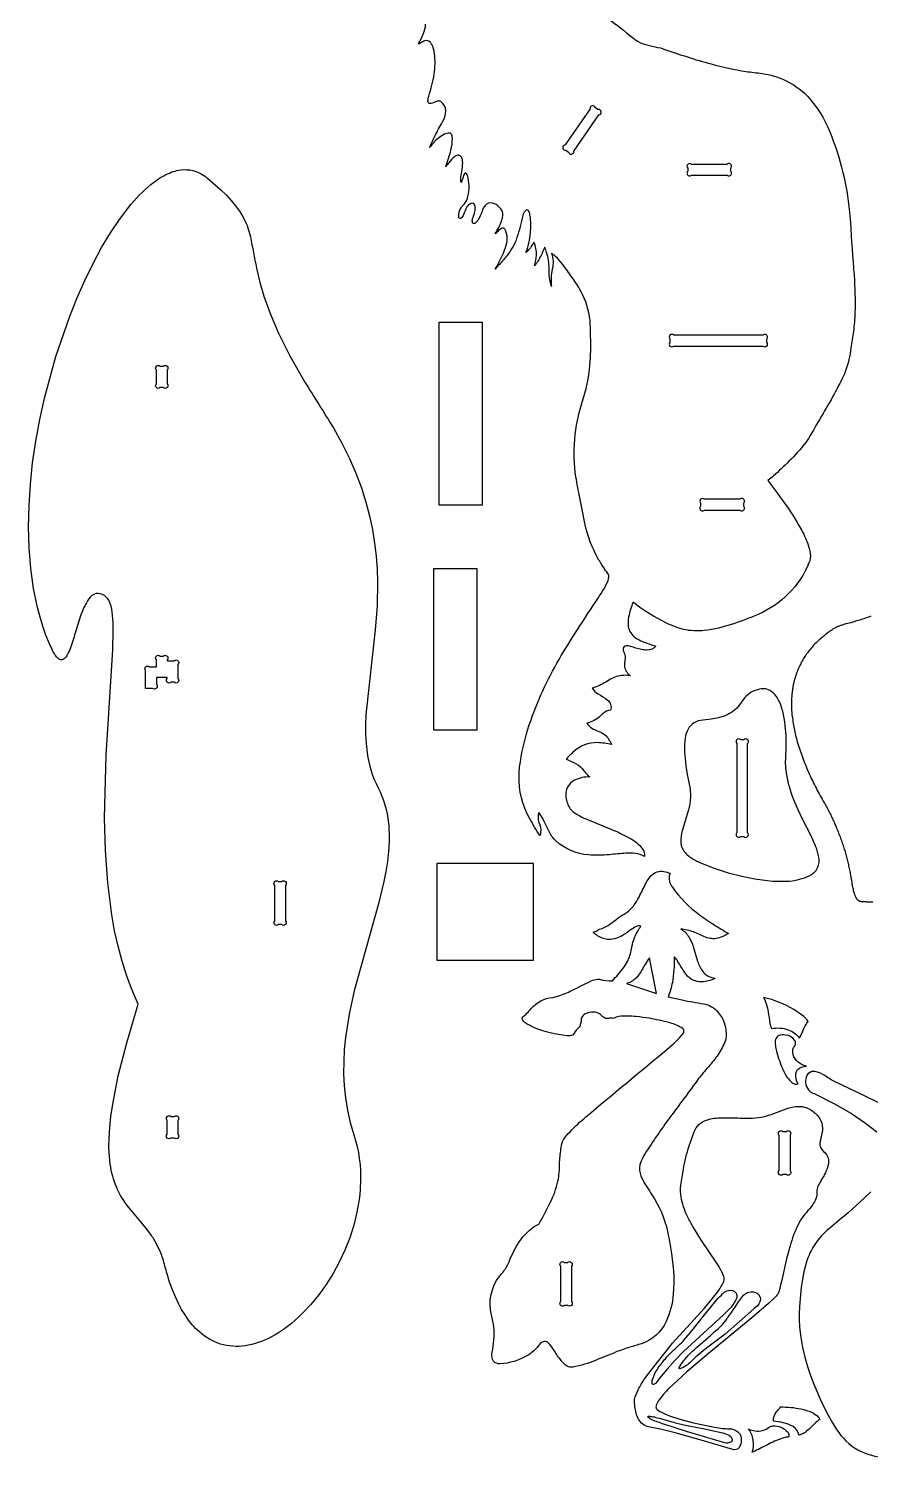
# Model space of a CAD drawing. Extents: x 24.3 to 52.2, y 11 to 37.2.
# Drawn here: x 24.25 to 34.03, y 11.02 to 27.62 of the extents above; entities that cross this region are included whole.
import ezdxf

# ---------------------------------------------------------------- set-up
doc = ezdxf.new("R2010")
doc.units = 0
doc.header["$MEASUREMENT"] = 0
doc.layers.get('0').update_dxf_attribs({"linetype": 'CONTINUOUS'})

msp = doc.modelspace()

# ---------------------------------------------------------------- linework, layer by layer
for points in [[(30.987, 27.739, -0.01128), (31.269, 27.52, 0.017062), (31.329, 27.477, 0.072049), (31.437, 27.433), (31.468, 27.426, -0.01154), (31.595, 27.398, -0.018161), (31.636, 27.385, 0.016245), (32.184, 27.212, 0.026713), (32.586, 27.126, 0.00602), (32.776, 27.102, -0.194929), (33.359, 26.772, -0.065662), (33.538, 26.479, -0.076089), (33.787, 25.527, -0.010793), (33.801, 25.372, 0.004744), (33.844, 24.758, -0.024747), (33.854, 24.321, -0.020341), (33.837, 24.103, -0.006469), (33.808, 23.914, -0.054595), (33.742, 23.637, -0.023475), (33.715, 23.573, -0.003522), (33.613, 23.376, -0.006452), (33.314, 22.862, -0.028451), (33.282, 22.814, -0.035399), (33.087, 22.596, -0.014833), (32.907, 22.425, -0.01448), (32.843, 22.372, -0.005387), (33.029, 22.121, -0.027357), (33.227, 21.811, -0.036168), (33.307, 21.637, -0.047841), (33.336, 21.524, -0.133467), (33.32, 21.414, -0.195065), (32.73, 20.816, -0.018121), (32.43, 20.702, -0.046553), (32.104, 20.629, -0.084877), (31.862, 20.642, -0.046468), (31.665, 20.716, -0.057491), (31.276, 20.959, 0.040272), (31.225, 20.786, 0.059723), (31.219, 20.688, 0.204024), (31.287, 20.559, 0.066166), (31.368, 20.51, 0.023647), (31.437, 20.482, 0.004179), (31.543, 20.447, -0.221576), (31.437, 20.402, -0.049112), (31.374, 20.409, -0.022024), (31.248, 20.445, 0.07677), (31.196, 20.452, 0.368768), (31.163, 20.419, 0.167601), (31.171, 20.378, -0.142778), (31.183, 20.31), (31.177, 20.244, 0.226834), (31.225, 20.122, 0.029904), (31.248, 20.102, 0.120362), (31.083, 20.094, 0.054248), (31.014, 20.062, -0.037779), (30.868, 19.982, -0.03573), (30.8, 19.959, 0.108884), (30.872, 19.892, -0.023328), (30.977, 19.825, -0.304075), (31.016, 19.702, 0.172257), (30.928, 19.666, 0.015624), (30.888, 19.628, -0.126166), (30.739, 19.551, 0.159924), (30.873, 19.461, -0.169479), (30.997, 19.36, -0.028036), (31.028, 19.303, 0.054025), (30.861, 19.326, 0.187631), (30.586, 19.221, 0.035356), (30.5, 19.134, -0.026894), (30.617, 19.08, -0.12622), (30.704, 19, 0.023604), (30.748, 18.95, 0.028182), (30.774, 18.928, 0.121417), (30.597, 18.889, 0.316562), (30.496, 18.693, 0.113865), (30.546, 18.558, 0.104774), (30.595, 18.512, 0.048376), (30.722, 18.443), (31.063, 18.303, -0.026788), (31.245, 18.213, -0.056321), (31.354, 18.132, -0.091364), (31.4, 18.067, -0.117983), (31.411, 18.003, 0.113696), (31.306, 18.038, 0.038488), (31.194, 18.041, 0.010595), (31.002, 18.024, -0.045665), (30.757, 18.021, -0.160313), (30.378, 18.185, -0.107795), (30.301, 18.295, 0.018382), (30.241, 18.419, 0.010595), (30.182, 18.514, 0.14993), (30.182, 18.399, -0.142811), (30.203, 18.285, -0.043536), (30.195, 18.243, -0.009166), (30.073, 18.449, -0.136722), (29.952, 18.941, -0.034985), (29.967, 19.103, -0.047572), (30.091, 19.593, -0.049129), (30.443, 20.337, -0.013002), (30.659, 20.684, -0.001707), (30.855, 20.981, 0.028813), (30.98, 21.192, 0.117585), (30.996, 21.267, 0.068926), (30.967, 21.313, -0.004271), (30.897, 21.42, -0.014171), (30.865, 21.475, -0.067835), (30.721, 21.857, -0.007492), (30.658, 22.173, -0.011616), (30.613, 22.412, -0.116005), (30.686, 23.281, 0.058729), (30.775, 23.714, 0.034588), (30.784, 24.045, 0.017223), (30.777, 24.232, 0.101289), (30.67, 24.572, 0.039687), (30.569, 24.73, 0.002555), (30.457, 24.886, 0.046825), (30.377, 24.976, 0.03239), (30.33, 25.012, -0.141383), (30.338, 24.829, 0.095027), (30.329, 24.625, -0.080435), (30.301, 24.836, 0.080215), (30.272, 25.022, 0.016458), (30.252, 25.082, 0.060426), (30.236, 25.054, -0.049165), (30.172, 24.921, -0.038745), (30.13, 24.866, 0.052805), (30.154, 24.992, 0.133268), (30.123, 25.143, -0.100181), (30.032, 25.021, 0.112683), (30.086, 25.412, 0.025479), (30.076, 25.477, 0.199166), (30.051, 25.514, 0.239362), (30.035, 25.514, 0.162909), (30.007, 25.481, 0.046713), (29.997, 25.453, -0.027488), (29.927, 25.194, -0.084717), (29.816, 24.991, -0.01214), (29.723, 24.884, 0.013043), (29.676, 24.827, 0.043966), (29.796, 25.081, 0.067499), (29.815, 25.185, 0.147675), (29.785, 25.293, 0.276984), (29.76, 25.305, 0.14629), (29.714, 25.277, -0.047142), (29.674, 25.239, 0.054033), (29.749, 25.387, 0.049008), (29.764, 25.448, 0.243874), (29.722, 25.55, 0.122491), (29.645, 25.596, 0.284407), (29.557, 25.567, 0.094414), (29.522, 25.5, -0.063711), (29.472, 25.395, -0.08538), (29.437, 25.36, -0.528978), (29.411, 25.368, -0.127217), (29.413, 25.413, 0.013968), (29.439, 25.497, 0.139277), (29.437, 25.57, 0.379421), (29.392, 25.592, 0.144681), (29.347, 25.551, 0.046032), (29.306, 25.461, -0.116081), (29.279, 25.42, -0.458736), (29.257, 25.423, -0.154243), (29.251, 25.438, -0.169345), (29.279, 25.542, -0.029638), (29.32, 25.589, 0.105602), (29.358, 25.674, 0.131829), (29.352, 25.92, 0.196275), (29.331, 25.942, 0.314844), (29.32, 25.938, 0.099362), (29.301, 25.895, -0.020501), (29.284, 25.839, -0.135581), (29.279, 25.834, -0.094612), (29.274, 25.871, -0.032815), (29.283, 25.938, 0.013265), (29.297, 26.043, 0.10414), (29.289, 26.12, 0.461234), (29.218, 26.146, 0.069383), (29.201, 26.135, 0.0462), (29.137, 26.065, -0.010825), (29.101, 26.022, 0.028618), (29.161, 26.211, 0.061215), (29.177, 26.349, 0.096451), (29.17, 26.388, 0.077242), (29.159, 26.404, 0.145762), (29.144, 26.409, 0.125517), (29.086, 26.396, 0.097963), (28.953, 26.291, 0.020473), (28.912, 26.241, -0.008383), (28.973, 26.374, -0.008378), (29.064, 26.539, 0.123306), (29.101, 26.665, 0.248359), (29.044, 26.775, 0.180514), (29.011, 26.783, 0.104371), (28.997, 26.777, -0.014831), (28.931, 26.753, -0.133821), (28.906, 26.754, -0.214295), (28.896, 26.766, -0.096233), (28.894, 26.783, -0.037845), (28.904, 26.839, 0.033358), (28.966, 27.094, 0.066497), (28.97, 27.332, 0.080817), (28.937, 27.44, 0.050035), (28.918, 27.467, 0.284757), (28.859, 27.482, 0.056058), (28.833, 27.471, 0.006873), (28.786, 27.444, -0.371157), (28.783, 27.446, -0.203127), (28.784, 27.452, 0.027111), (28.839, 27.56, 0.082729), (28.867, 27.675, 0.129258)], [(34.207, 15.107), (33.779, 15.31), (33.626, 15.384, -0.045664), (33.506, 15.457, 0.088584), (33.402, 15.502, 0.119592), (33.344, 15.5, 0.23556), (33.288, 15.44, 0.287763), (33.33, 15.275, 0.136483), (33.38, 15.25), (33.616, 15.131), (33.814, 15.015), (33.978, 14.904), (34.108, 14.802)], [(34.039, 14.108), (33.913, 13.986), (33.781, 13.868, -0.004482), (33.562, 13.685, 0.104118), (33.344, 13.421, 0.036181), (33.301, 13.32), (33.28, 13.252), (33.261, 13.176), (33.244, 13.091), (33.23, 12.997), (33.21, 12.776, 0.036692), (33.212, 12.534), (33.226, 12.415), (33.247, 12.298), (33.273, 12.185), (33.304, 12.076), (33.338, 11.971), (33.376, 11.871), (33.454, 11.69), (33.529, 11.539), (33.595, 11.422), (33.641, 11.346, 0.253648), (34.216, 11.021, 0.076419)]]:
    msp.add_lwpolyline(points, format="xyb")
for points in [[(30.778, 26.691), (30.486, 26.271, 1), (30.497, 26.21), (30.527, 26.189, 1), (30.588, 26.2), (30.88, 26.62, 1), (30.869, 26.682), (30.839, 26.703, 1)], [(28.033, 14.77, -0.089177), (28.11, 14.211, -0.044698), (28.068, 13.87), (28.032, 13.721), (27.985, 13.574), (27.928, 13.43), (27.863, 13.291), (27.791, 13.158), (27.711, 13.03), (27.625, 12.91), (27.534, 12.798), (27.437, 12.695, -0.075071), (27.067, 12.417, -0.081965), (26.769, 12.317, -0.225067), (26.238, 12.479, -0.035881), (26.155, 12.563), (26.113, 12.617), (26.072, 12.676), (26.032, 12.74), (25.995, 12.811), (25.959, 12.887), (25.925, 12.969), (25.893, 13.057), (25.863, 13.152, 0.007965), (25.813, 13.332, 0.017613), (25.787, 13.404), (25.757, 13.47), (25.725, 13.53, 0.027289), (25.654, 13.639), (25.577, 13.736), (25.422, 13.92, -0.138286), (25.203, 14.427), (25.193, 14.519), (25.188, 14.62), (25.189, 14.73), (25.196, 14.851), (25.21, 14.983), (25.231, 15.127), (25.295, 15.454), (25.394, 15.839), (25.529, 16.288), (25.458, 16.449), (25.395, 16.614), (25.34, 16.786), (25.293, 16.961), (25.254, 17.141), (25.22, 17.324), (25.173, 17.697), (25.146, 18.074), (25.137, 18.451), (25.155, 19.182), (25.231, 20.403), (25.237, 20.626), (25.235, 20.722), (25.229, 20.807, 0.054642), (25.202, 20.944, 0.068887), (25.175, 20.998, 0.151918), (25.087, 21.057, 0.242227), (24.99, 21.035, 0.09036), (24.925, 20.951, 0.042645), (24.859, 20.8), (24.796, 20.6, -0.017936), (24.736, 20.418, -0.039817), (24.697, 20.336, -0.104613), (24.66, 20.295, -0.324546), (24.602, 20.3, -0.090204), (24.56, 20.348, -0.03308), (24.523, 20.415), (24.496, 20.475), (24.456, 20.576), (24.42, 20.68), (24.388, 20.786), (24.359, 20.895), (24.313, 21.119), (24.28, 21.351), (24.261, 21.589), (24.254, 21.832), (24.259, 22.079), (24.275, 22.328), (24.301, 22.579), (24.338, 22.831), (24.383, 23.081), (24.438, 23.329), (24.569, 23.812), (24.728, 24.272), (24.815, 24.489), (24.907, 24.697), (25.004, 24.894), (25.103, 25.079), (25.206, 25.25), (25.311, 25.406), (25.417, 25.547, -0.051933), (25.675, 25.812, -0.050495), (25.847, 25.926, -0.079989), (26.024, 25.982, -0.179391), (26.29, 25.918, -0.030736), (26.333, 25.886), (26.488, 25.749), (26.552, 25.686), (26.608, 25.626), (26.655, 25.569), (26.696, 25.514), (26.73, 25.461), (26.759, 25.409, -0.05989), (26.832, 25.203, -0.001284), (26.901, 24.84), (26.936, 24.688), (26.986, 24.515), (27.059, 24.314), (27.158, 24.084), (27.291, 23.819), (27.464, 23.515, -0.001794), (27.795, 22.985), (27.895, 22.805), (27.982, 22.629), (28.057, 22.457), (28.12, 22.288), (28.173, 22.122), (28.215, 21.96), (28.249, 21.801), (28.274, 21.645), (28.292, 21.492), (28.303, 21.342), (28.308, 21.196), (28.302, 20.911), (28.281, 20.637), (28.172, 19.648), (28.168, 19.535), (28.169, 19.424), (28.175, 19.315), (28.187, 19.208, 0.083188), (28.315, 18.802, -0.08967), (28.435, 18.391, -0.018402), (28.442, 18.283), (28.443, 18.172), (28.436, 18.06), (28.424, 17.946), (28.405, 17.829), (28.383, 17.711), (28.325, 17.47), (28.182, 16.968), (28.038, 16.443), (27.979, 16.173), (27.936, 15.899), (27.922, 15.761), (27.915, 15.621), (27.914, 15.481), (27.92, 15.34), (27.934, 15.198), (27.958, 15.056), (27.99, 14.913)], [(31.956, 25.921), (32.368, 25.921, 1), (32.412, 25.966), (32.412, 26.002, 1), (32.368, 26.046), (31.956, 26.046, 1), (31.912, 26.002), (31.912, 25.966, 1)], [(31.705, 24.016), (31.705, 23.979, 1), (31.749, 23.935), (32.786, 23.935, 1), (32.83, 23.979), (32.83, 24.016, 1), (32.786, 24.06), (31.749, 24.06, 1)], [(25.864, 23.657), (25.864, 23.496, -1), (25.82, 23.451), (25.783, 23.451, -1), (25.739, 23.496), (25.739, 23.657, -1), (25.783, 23.701), (25.82, 23.701, -1)], [(32.106, 22.029), (32.517, 22.029, 1), (32.562, 22.073), (32.562, 22.11, 1), (32.517, 22.154), (32.106, 22.154, 1), (32.062, 22.11), (32.062, 22.073, 1)], [(25.739, 20.082), (25.739, 20.002, -1), (25.695, 19.957), (25.614, 19.957), (25.614, 20.163, -1), (25.658, 20.207), (25.739, 20.207), (25.739, 20.288, -1), (25.783, 20.332), (25.82, 20.332, -1), (25.864, 20.288), (25.864, 20.278), (25.945, 20.278, -1), (25.989, 20.234), (25.989, 20.072, -1), (25.945, 20.028), (25.908, 20.028, -1), (25.864, 20.072), (25.864, 20.082)], [(32.747, 19.947, 0.184786), (32.572, 19.845, 0.011262), (32.509, 19.76, -0.136433), (32.354, 19.642, -0.06075), (32.185, 19.598, -0.002184), (32.059, 19.584, 0.268235), (31.905, 19.461, 0.072196), (31.878, 19.347, 0.020413), (31.874, 19.288), (31.875, 19.22), (31.88, 19.142), (31.891, 19.055), (31.907, 18.957, -0.008958), (31.936, 18.807, -0.07392), (31.935, 18.615, -0.02065), (31.921, 18.545), (31.848, 18.301, 0.078559), (31.83, 18.176, 0.192808), (31.894, 18.034, 0.075293), (32.005, 17.957, 0.019184), (32.06, 17.931), (32.219, 17.867), (32.38, 17.815), (32.539, 17.774), (32.692, 17.743), (32.835, 17.724, 0.044516), (33.094, 17.718, 0.088796), (33.322, 17.778, 0.107005), (33.402, 17.842, 0.18863), (33.438, 17.966, 0.071915), (33.411, 18.088, 0.017445), (33.39, 18.143), (33.348, 18.234), (33.247, 18.436), (33.194, 18.546), (33.145, 18.661, -0.059156), (33.059, 18.972), (33.052, 19.038), (33.049, 19.104), (33.05, 19.138, 0.016781), (33.056, 19.366, 0.054484), (33.016, 19.69, 0.057389), (32.959, 19.837, 0.122294), (32.879, 19.925, 0.205522)], [(32.483, 19.316), (32.483, 18.279, 1), (32.527, 18.235), (32.563, 18.235, 1), (32.608, 18.279), (32.608, 19.316, 1), (32.563, 19.36), (32.527, 19.36, 1)], [(31.036, 16.56, 0.0325), (31.164, 16.708, 0.031908), (31.213, 16.785, 0.083001), (31.257, 16.927, -0.090768), (31.331, 17.135, -0.010663), (31.367, 17.194, 0.186701), (31.312, 17.189, 0.059641), (31.252, 17.152, -0.013769), (31.153, 17.084, -0.147476), (30.996, 17.039, -0.135577), (30.865, 17.083, -0.04776), (30.813, 17.124, 0.105848), (30.857, 17.141, -0.078669), (30.919, 17.168, 0.064526), (31.008, 17.217, 0.006824), (31.103, 17.289, -0.03046), (31.196, 17.348, 0.090587), (31.29, 17.44, 0.036873), (31.346, 17.531, -0.005942), (31.429, 17.698, -0.061372), (31.488, 17.781, -0.249267), (31.635, 17.829, -0.059336), (31.708, 17.808, 0.240993), (31.712, 17.683, 0.035307), (31.733, 17.648, 0.083912), (32.05, 17.325, 0.019213), (32.215, 17.212, 0.007218), (32.386, 17.108, -0.073513), (32.262, 17.054, -0.160303), (32.118, 17.066, 0.016203), (31.977, 17.127, 0.061135), (31.831, 17.161, -0.120618), (31.927, 17.064, -0.05811), (31.975, 16.957), (32.027, 16.788, 0.08646), (32.086, 16.667, 0.205504), (32.232, 16.588, -0.102127), (32.071, 16.545, -0.235379), (31.897, 16.629, -0.029493), (31.87, 16.665, 0.006394), (31.788, 16.797, 0.055007), (31.753, 16.836, -0.053193), (31.733, 16.539, -0.053835), (31.683, 16.374), (31.846, 16.336, 0.011785), (32.094, 16.292, -0.183663), (32.267, 16.191, -0.193542), (32.358, 15.906, -0.057412), (32.347, 15.859, -0.065972), (32.265, 15.703, -0.026135), (32.153, 15.561, 0.014725), (32.038, 15.422, -0.003015), (31.703, 14.97, 0.017387), (31.417, 14.551, 0.029929), (31.365, 14.454, 0.177436), (31.358, 14.323, 0.063398), (31.407, 14.213, -0.002923), (31.525, 14.027, -0.092151), (31.69, 13.588, -0.012356), (31.711, 13.459, -0.066533), (31.744, 12.917, -0.087066), (31.662, 12.599, -0.206426), (31.374, 12.342, -0.013908), (31.239, 12.301, 0.018062), (31.082, 12.246, 0.001258), (30.842, 12.148, -0.044483), (30.58, 12.071, -0.100505), (30.53, 12.072, -0.064276), (30.511, 12.08, -0.100724), (30.432, 12.157, -0.01184), (30.35, 12.279, 0.050894), (30.296, 12.347, 0.456846), (30.198, 12.343, 0.015156), (30.161, 12.297, -0.082554), (30.049, 12.205, -0.119058), (29.728, 12.107, -0.213104), (29.657, 12.138, -0.118388), (29.641, 12.17, -0.102458), (29.64, 12.242, 0.011231), (29.66, 12.386, 0.09438), (29.632, 12.677, -0.231701), (29.726, 13.126, -0.024524), (29.763, 13.17, 0.076458), (29.836, 13.294, -0.066482), (29.981, 13.562, -0.078734), (30.129, 13.703, -0.030037), (30.186, 13.736, 0.010342), (30.315, 13.981, 0.053653), (30.404, 14.232, 0.055335), (30.422, 14.431, -0.030321), (30.439, 14.604, -0.022027), (30.455, 14.682, -0.082411), (30.472, 14.719, -0.045047), (30.544, 14.805, -0.026866), (30.727, 14.977, -0.001439), (31.672, 15.763, 0.043849), (31.86, 15.947, 0.296254), (31.862, 15.996, 0.098715), (31.852, 16.005, 0.076254), (31.707, 16.069, 0.025977), (31.578, 16.101, 0.007382), (31.465, 16.123, 0.00546), (31.314, 16.143, 0.048038), (31.111, 16.144, 0.104733), (31.051, 16.122, 0.135192), (31.016, 16.125, -0.060597), (30.97, 16.12, -0.14363), (30.927, 16.139, 0.028602), (30.886, 16.175, 0.182293), (30.817, 16.195, 0.086261), (30.721, 16.174, 0.244605), (30.675, 16.118, 0.02538), (30.672, 16.085, 0.018589), (30.661, 16.041, -0.120565), (30.65, 16.021, 0.050217), (30.591, 15.952, 0.038811), (30.576, 15.926, -0.083061), (30.511, 15.921, -0.077299), (30.125, 16.016, -0.047344), (30.023, 16.072, -0.136154), (29.991, 16.112, -0.075721), (29.987, 16.131, 0.054625), (30.094, 16.237, -0.199057), (30.343, 16.366, 0.043805), (30.403, 16.38, 0.039331), (30.567, 16.447, -0.002529), (30.79, 16.557, -0.087864), (30.863, 16.578, -0.069279), (30.887, 16.576, 0.070998)], [(27.239, 17.668), (27.239, 17.256, -1), (27.195, 17.212), (27.158, 17.212, -1), (27.114, 17.256), (27.114, 17.668, -1), (27.158, 17.712), (27.195, 17.712, -1)], [(33.209, 15.894, 0.01801), (33.261, 16.003, -0.051539), (33.296, 16.067, -0.026735), (33.311, 16.086, 0.080749), (33.275, 16.129, 0.053021), (33.143, 16.225, 0.077448), (32.793, 16.365, -0.072772), (32.846, 16.198, -0.005441), (32.866, 16.064, 0.087259), (32.884, 16.01), (32.887, 16.004, -0.137519), (33.08, 15.989, -0.15079)], [(33.292, 15.567, -0.282001), (33.136, 15.703, -0.12103), (33.134, 15.763, -0.123318), (33.155, 15.802, 0.312832), (33.154, 15.87, 0.217991), (33.048, 15.929, 0.11224), (32.971, 15.922, 0.247672), (32.932, 15.876, 0.124262), (32.93, 15.808, 0.0196), (32.944, 15.741), (32.968, 15.657, 0.055723), (33.052, 15.459, 0.064573), (33.108, 15.388, 0.14634), (33.165, 15.359, 0.099414), (33.195, 15.362, -0.169235), (33.166, 15.477, -0.294337), (33.234, 15.556, -0.073755)], [(25.989, 14.938), (25.989, 14.776, -1), (25.945, 14.732), (25.908, 14.732, -1), (25.864, 14.776), (25.864, 14.938, -1), (25.908, 14.982), (25.945, 14.982, -1)], [(33.411, 15.002, -0.26586), (33.471, 14.788, 0.021311), (33.448, 14.681, 0.276009), (33.49, 14.576, -0.268486), (33.546, 14.443, -0.082861), (33.517, 14.341, -0.019192), (33.491, 14.29, 0.008686), (33.43, 14.185, 0.104561), (33.412, 14.125), (33.411, 14.068, -0.106819), (33.383, 13.989, -0.034856), (33.344, 13.932, -0.015525), (33.272, 13.847, 0.059391), (33.194, 13.724, 0.04266), (33.1, 13.479), (33.06, 13.329), (33, 13.064, -0.010288), (32.973, 12.956, -0.082526), (32.957, 12.918, -0.029834), (32.917, 12.873), (32.85, 12.809), (32.658, 12.643), (32.152, 12.228), (31.902, 12.015), (31.792, 11.916), (31.697, 11.824, 0.037445), (31.58, 11.69, 0.061172), (31.546, 11.627, 0.165611), (31.546, 11.589, 0.158846), (31.558, 11.576, 0.050206), (31.622, 11.538, 0.026484), (31.725, 11.496), (31.847, 11.457), (31.979, 11.423), (32.224, 11.372), (32.317, 11.358, 0.031496), (32.393, 11.354, -0.162627), (32.495, 11.318, -0.261042), (32.534, 11.217, -0.112378), (32.512, 11.139, -0.248674), (32.457, 11.11, -0.036552), (32.437, 11.111), (32.068, 11.221), (31.764, 11.306), (31.61, 11.344, 0.001801), (31.457, 11.375, -0.215188), (31.341, 11.464, -0.103153), (31.298, 11.61, -0.040966), (31.295, 11.695, -0.061143), (31.337, 11.807, -0.039172), (31.413, 11.936), (31.474, 12.02), (31.735, 12.347), (32.108, 12.756), (32.196, 12.863), (32.268, 12.958, 0.035774), (32.325, 13.048, 0.059969), (32.335, 13.079, 0.112814), (32.326, 13.137, 0.03101), (32.301, 13.192, 0.018847), (32.251, 13.276), (32.064, 13.554), (31.967, 13.711, -0.013219), (31.906, 13.826, -0.064033), (31.834, 14.047, -0.074102), (31.832, 14.185), (31.861, 14.369, -0.040438), (31.928, 14.64), (31.987, 14.803, -0.225323), (32.129, 14.94, -0.054648), (32.222, 14.962, -0.024885), (32.3, 14.968), (32.41, 14.968, 0.010942), (32.634, 14.963, 0.086071), (32.881, 15.006), (33.054, 15.07, -0.074679), (33.195, 15.1, -0.184506), (33.371, 15.038, -0.032863)], [(33.1, 14.764), (33.1, 14.353, -1), (33.055, 14.309), (33.019, 14.309, -1), (32.975, 14.353), (32.975, 14.764, -1), (33.019, 14.809), (33.055, 14.809, -1)], [(30.48, 13.287), (30.517, 13.287, -1), (30.561, 13.243), (30.561, 12.831, -1), (30.517, 12.787), (30.48, 12.787, -1), (30.436, 12.831), (30.436, 13.243, -1)], [(32.48, 12.912, -0.16096), (32.477, 12.866, -0.07264), (32.447, 12.81, -0.045492), (32.379, 12.729), (32.326, 12.679), (31.864, 12.25), (31.76, 12.145), (31.671, 12.047), (31.602, 11.964, -0.010041), (31.542, 11.885, -0.153618), (31.515, 11.867, -0.206313), (31.504, 11.871, -0.206313), (31.499, 11.881, -0.119733), (31.503, 11.925, -0.073306), (31.555, 12.038, -0.041079), (31.653, 12.168, -0.034169), (31.805, 12.32, 0.028633), (31.868, 12.384), (31.942, 12.471), (32.108, 12.678), (32.263, 12.866, -0.032819), (32.336, 12.939, -0.244331), (32.437, 12.96, -0.245304)], [(32.717, 12.928, -0.381833), (32.751, 12.828, -0.158879), (32.678, 12.748), (32.347, 12.452), (32.116, 12.28), (32.021, 12.202, 0.038485), (31.959, 12.142, -0.080643), (31.852, 12.063, -0.020855), (31.826, 12.052, -0.126077), (31.814, 12.052, -0.20955), (31.81, 12.057, -0.20955), (31.811, 12.063, -0.069874), (31.823, 12.085, -0.035749), (31.879, 12.16, -0.047537), (32.062, 12.338, 0.001155), (32.297, 12.546, 0.02813), (32.32, 12.569), (32.354, 12.613, 0.005555), (32.524, 12.86, -0.086032), (32.576, 12.919, -0.202627), (32.676, 12.944, -0.093138)], [(31.705, 11.441, 0.017265), (31.787, 11.419), (31.886, 11.397), (32.106, 11.354), (32.3, 11.311, -0.036079), (32.381, 11.284, -0.231232), (32.428, 11.229, -0.400974), (32.402, 11.192, -0.127898), (32.342, 11.19, -0.026877), (32.317, 11.196), (31.896, 11.322), (31.633, 11.407, -0.020228), (31.498, 11.457, -0.045493), (31.461, 11.479, -0.017087), (31.45, 11.489, -0.248067), (31.45, 11.494, -0.248067), (31.453, 11.497, -0.14553), (31.461, 11.498, -0.060176), (31.506, 11.494, -0.018401), (31.578, 11.477)], [(32.909, 11.443, -0.220118), (32.943, 11.551, 0.028576), (32.98, 11.594, 0.036621), (32.987, 11.607, -0.055541), (33.229, 11.584, -0.046562), (33.351, 11.545, -0.10141), (33.429, 11.489, -0.057996), (33.447, 11.463, 0.050463), (33.416, 11.439, 0.011031), (33.337, 11.364, -0.03254), (33.276, 11.312, -0.081093), (33.217, 11.284, -0.028526), (33.204, 11.281, 0.20922), (33.135, 11.378, 0.088731), (33.021, 11.423, 0.014887)], [(32.617, 11.351, 0.166913), (32.78, 11.333, 0.119951), (32.862, 11.377, -0.105753), (32.903, 11.386, -0.221222), (33.07, 11.319, -0.189197), (33.088, 11.275, -0.096622), (33.084, 11.255, 0.091601), (33.028, 11.248, 0.036072), (32.943, 11.217, 0.016142), (32.858, 11.178, -0.003768), (32.69, 11.093, -0.03583), (32.66, 11.081, 0.139533), (32.673, 11.222, 0.124938)]]:
    msp.add_lwpolyline(points, format="xyb", close=True)
for points in [[(29.025, 22.086), (29.025, 24.211), (29.525, 24.211), (29.525, 22.086)], [(28.963, 19.473), (28.963, 21.348), (29.463, 21.348), (29.463, 19.473)], [(30.121, 17.922), (28.996, 17.922), (28.996, 16.797), (30.121, 16.797)], [(31.199, 16.526), (31.549, 16.412), (31.469, 16.825), (31.461, 16.816), (31.454, 16.806), (31.44, 16.787), (31.414, 16.744), (31.362, 16.655), (31.348, 16.634), (31.332, 16.614), (31.324, 16.604), (31.315, 16.594), (31.306, 16.585), (31.296, 16.577), (31.286, 16.569), (31.276, 16.561), (31.264, 16.554), (31.253, 16.547), (31.24, 16.541), (31.227, 16.535), (31.213, 16.53)]]:
    msp.add_lwpolyline(points, close=True)
msp.add_lwpolyline([(34.039, 20.795), (34.023, 20.789), (34.007, 20.783), (33.99, 20.777), (33.974, 20.771), (33.957, 20.765), (33.941, 20.76), (33.924, 20.755), (33.908, 20.749), (33.891, 20.744), (33.874, 20.74), (33.841, 20.73), (33.807, 20.72), (33.789, 20.715), (33.771, 20.71), (33.752, 20.706), (33.734, 20.701), (33.725, 20.698), (33.716, 20.695), (33.707, 20.693), (33.698, 20.69), (33.689, 20.687), (33.68, 20.684), (33.671, 20.68), (33.662, 20.677), (33.655, 20.674), (33.647, 20.67), (33.64, 20.667), (33.633, 20.663), (33.626, 20.66), (33.619, 20.656), (33.611, 20.652), (33.605, 20.648), (33.598, 20.644), (33.591, 20.639), (33.584, 20.635), (33.577, 20.631), (33.571, 20.626), (33.564, 20.621), (33.558, 20.617), (33.551, 20.612), (33.545, 20.607), (33.538, 20.602), (33.525, 20.592), (33.513, 20.582), (33.5, 20.572), (33.488, 20.561), (33.476, 20.551), (33.451, 20.53), (33.445, 20.524), (33.438, 20.519), (33.432, 20.513), (33.426, 20.508), (33.414, 20.496), (33.402, 20.485), (33.39, 20.473), (33.378, 20.461), (33.367, 20.448), (33.356, 20.436), (33.345, 20.423), (33.334, 20.41), (33.323, 20.397), (33.313, 20.384), (33.303, 20.37), (33.293, 20.357), (33.283, 20.343), (33.274, 20.329), (33.266, 20.316), (33.257, 20.303), (33.249, 20.29), (33.242, 20.276), (33.234, 20.263), (33.227, 20.249), (33.22, 20.235), (33.213, 20.221), (33.206, 20.207), (33.2, 20.193), (33.193, 20.179), (33.187, 20.164), (33.182, 20.15), (33.176, 20.135), (33.171, 20.121), (33.166, 20.106), (33.162, 20.094), (33.159, 20.082), (33.155, 20.07), (33.152, 20.058), (33.149, 20.046), (33.146, 20.034), (33.143, 20.022), (33.14, 20.01), (33.137, 19.997), (33.135, 19.985), (33.133, 19.973), (33.131, 19.96), (33.129, 19.948), (33.127, 19.936), (33.126, 19.923), (33.124, 19.911), (33.123, 19.895), (33.121, 19.878), (33.12, 19.862), (33.119, 19.846), (33.118, 19.829), (33.117, 19.813), (33.117, 19.796), (33.117, 19.78), (33.117, 19.763), (33.117, 19.747), (33.118, 19.731), (33.118, 19.714), (33.119, 19.698), (33.12, 19.681), (33.122, 19.665), (33.123, 19.649), (33.126, 19.629), (33.128, 19.609), (33.131, 19.589), (33.133, 19.57), (33.136, 19.55), (33.14, 19.53), (33.143, 19.511), (33.147, 19.491), (33.151, 19.472), (33.155, 19.452), (33.159, 19.433), (33.164, 19.413), (33.169, 19.394), (33.174, 19.375), (33.179, 19.355), (33.185, 19.336), (33.191, 19.314), (33.198, 19.291), (33.205, 19.269), (33.213, 19.246), (33.22, 19.224), (33.228, 19.202), (33.236, 19.18), (33.244, 19.158), (33.252, 19.136), (33.26, 19.114), (33.269, 19.092), (33.278, 19.07), (33.286, 19.048), (33.296, 19.026), (33.305, 19.005), (33.314, 18.983), (33.324, 18.962), (33.333, 18.94), (33.343, 18.919), (33.353, 18.898), (33.364, 18.877), (33.374, 18.855), (33.384, 18.834), (33.395, 18.813), (33.406, 18.792), (33.417, 18.772), (33.428, 18.751), (33.439, 18.73), (33.451, 18.71), (33.462, 18.689), (33.474, 18.669), (33.485, 18.648), (33.493, 18.635), (33.501, 18.621), (33.508, 18.608), (33.516, 18.595), (33.523, 18.581), (33.53, 18.568), (33.538, 18.554), (33.545, 18.54), (33.552, 18.527), (33.559, 18.513), (33.566, 18.499), (33.573, 18.486), (33.579, 18.472), (33.586, 18.458), (33.593, 18.444), (33.599, 18.43), (33.606, 18.416), (33.612, 18.402), (33.618, 18.388), (33.624, 18.374), (33.63, 18.36), (33.636, 18.346), (33.642, 18.332), (33.648, 18.317), (33.654, 18.303), (33.66, 18.289), (33.665, 18.275), (33.671, 18.26), (33.676, 18.246), (33.682, 18.231), (33.687, 18.217), (33.692, 18.203), (33.697, 18.188), (33.702, 18.174), (33.707, 18.159), (33.712, 18.144), (33.717, 18.13), (33.721, 18.115), (33.726, 18.101), (33.73, 18.086), (33.735, 18.071), (33.739, 18.056), (33.743, 18.042), (33.748, 18.027), (33.752, 18.012), (33.756, 17.997), (33.76, 17.982), (33.763, 17.967), (33.767, 17.953), (33.771, 17.938), (33.774, 17.923), (33.778, 17.908), (33.781, 17.893), (33.785, 17.878), (33.788, 17.863), (33.791, 17.848), (33.794, 17.832), (33.797, 17.817), (33.8, 17.802), (33.803, 17.787), (33.805, 17.772), (33.808, 17.757), (33.81, 17.742), (33.813, 17.726), (33.817, 17.7), (33.819, 17.687), (33.821, 17.675), (33.824, 17.662), (33.826, 17.649), (33.829, 17.636), (33.832, 17.623), (33.835, 17.61), (33.838, 17.598), (33.84, 17.592), (33.842, 17.585), (33.844, 17.579), (33.846, 17.573), (33.848, 17.567), (33.85, 17.561), (33.853, 17.554), (33.855, 17.548), (33.858, 17.542), (33.86, 17.536), (33.863, 17.53), (33.866, 17.524), (33.867, 17.522), (33.868, 17.52), (33.87, 17.517), (33.871, 17.515), (33.873, 17.513), (33.874, 17.511), (33.876, 17.509), (33.878, 17.507), (33.88, 17.505), (33.882, 17.503), (33.884, 17.501), (33.886, 17.499), (33.888, 17.498), (33.89, 17.496), (33.892, 17.495), (33.895, 17.493), (33.897, 17.492), (33.899, 17.491), (33.902, 17.489), (33.904, 17.488), (33.907, 17.487), (33.909, 17.486), (33.912, 17.485), (33.914, 17.485), (33.917, 17.484), (33.92, 17.483), (33.922, 17.483), (33.925, 17.482), (33.928, 17.482), (33.93, 17.482), (33.933, 17.482), (33.936, 17.482), (33.941, 17.482), (33.947, 17.481), (33.959, 17.481), (33.97, 17.48), (33.982, 17.479), (33.993, 17.478), (34.005, 17.477), (34.011, 17.477), (34.016, 17.476), (34.022, 17.476), (34.028, 17.476), (34.064, 17.476)])

doc.saveas('drawing.dxf')
